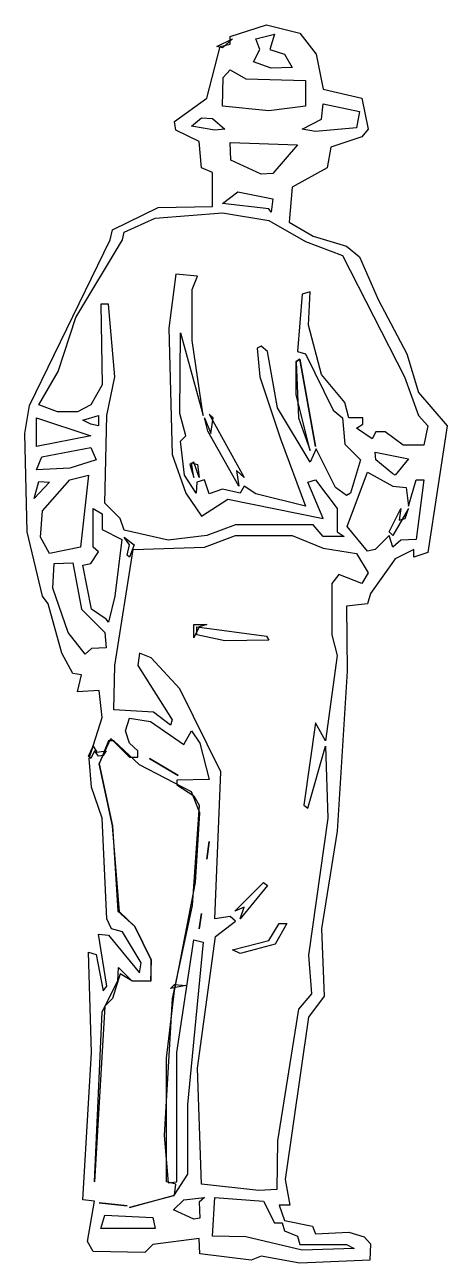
# Model space of a CAD drawing. Extents: x -17.83 to -17.22, y -7.01 to -5.22.
import ezdxf

# ---------------------------------------------------------------- set-up
doc = ezdxf.new("R2010")
doc.units = 0
doc.header["$MEASUREMENT"] = 0
doc.layers.get('0').update_dxf_attribs({"linetype": 'CONTINUOUS'})

msp = doc.modelspace()

# ---------------------------------------------------------------- linework, layer by layer
at = {"linetype": 'CONTINUOUS'}
for points in [[(-17.4374, -7.0076), (-17.4933, -6.9975), (-17.5079, -7.0031), (-17.5816, -6.9941), (-17.5827, -6.9718), (-17.6498, -6.9807), (-17.661, -6.9919), (-17.7359, -6.9908), (-17.7437, -6.9762), (-17.7337, -6.9181), (-17.7505, -6.9159), (-17.7382, -6.7034), (-17.7426, -6.5581), (-17.7315, -6.5614), (-17.7214, -6.614), (-17.7158, -6.6073), (-17.7281, -6.5324), (-17.7136, -6.5335), (-17.6689, -6.5883), (-17.6666, -6.5738), (-17.6935, -6.529), (-17.7091, -6.5246), (-17.7158, -6.51), (-17.7225, -6.3647), (-17.7382, -6.32), (-17.7415, -6.2786), (-17.7225, -6.2193), (-17.727, -6.1802), (-17.7583, -6.1824), (-17.7527, -6.1578), (-17.765, -6.1556), (-17.7807, -6.1265), (-17.8008, -6.055), (-17.8086, -6.0438), (-17.831, -5.951), (-17.8343, -5.809), (-17.8276, -5.7688), (-17.7113, -5.5295), (-17.708, -5.515), (-17.642, -5.4826), (-17.5637, -5.4814), (-17.5637, -5.4322), (-17.5794, -5.4255), (-17.5827, -5.3875), (-17.6163, -5.3708), (-17.6185, -5.3584), (-17.5716, -5.3249), (-17.5526, -5.25), (-17.538, -5.2466), (-17.538, -5.2355), (-17.4855, -5.2187), (-17.4374, -5.231), (-17.4139, -5.2612), (-17.4039, -5.3115), (-17.348, -5.3249), (-17.339, -5.3696), (-17.348, -5.3808), (-17.3927, -5.3954), (-17.3983, -5.4255), (-17.4486, -5.4535), (-17.4531, -5.5038), (-17.4184, -5.5239), (-17.3703, -5.5384), (-17.3513, -5.5541), (-17.3245, -5.6156), (-17.2831, -5.6939), (-17.2663, -5.7498), (-17.225, -5.7978), (-17.2529, -5.9812), (-17.2731, -5.9879), (-17.2731, -5.9767), (-17.2999, -5.9901), (-17.3357, -6.0404), (-17.3401, -6.055), (-17.3703, -6.0583), (-17.3692, -6.1522), (-17.3837, -6.3837), (-17.4061, -6.5246), (-17.4027, -6.6218), (-17.4251, -6.652), (-17.4587, -6.8868), (-17.4519, -6.9237), (-17.4676, -6.9237), (-17.4598, -6.946), (-17.4195, -6.9539), (-17.4151, -6.9651), (-17.367, -6.9629), (-17.3446, -6.9695), (-17.3357, -6.9796), (-17.3368, -7.0031), (-17.4374, -7.0076)], [(-17.5571, -5.25), (-17.5347, -5.2388), (-17.5492, -5.2522), (-17.5571, -5.25)], [(-17.5571, -5.25), (-17.5347, -5.2388), (-17.5492, -5.2522), (-17.5571, -5.25)], [(-17.4788, -5.2813), (-17.5045, -5.2724), (-17.4955, -5.2545), (-17.5011, -5.2388), (-17.4743, -5.2321), (-17.481, -5.2545), (-17.4598, -5.2612), (-17.4486, -5.2802), (-17.4788, -5.2813)], [(-17.4821, -5.3428), (-17.5492, -5.3361), (-17.5481, -5.2947), (-17.538, -5.2836), (-17.5157, -5.297), (-17.4296, -5.2992), (-17.4296, -5.3361), (-17.4821, -5.3428)], [(-17.4151, -5.373), (-17.4341, -5.3696), (-17.4061, -5.3551), (-17.4039, -5.3327), (-17.3513, -5.3439), (-17.3558, -5.3674), (-17.4151, -5.373)], [(-17.5604, -5.3708), (-17.5939, -5.3652), (-17.5794, -5.3529), (-17.5637, -5.354), (-17.5459, -5.3696), (-17.5604, -5.3708)], [(-17.4933, -5.4345), (-17.5369, -5.4144), (-17.538, -5.3886), (-17.4408, -5.392), (-17.4765, -5.4334), (-17.4933, -5.4345)], [(-17.4821, -5.4848), (-17.5492, -5.477), (-17.5269, -5.4602), (-17.4765, -5.4702), (-17.4788, -5.4893), (-17.4821, -5.4848)], [(-17.6275, -5.9633), (-17.6912, -5.9488), (-17.6968, -5.932), (-17.7191, -5.9096), (-17.7158, -5.7833), (-17.7046, -5.7274), (-17.7136, -5.6223), (-17.7247, -5.6223), (-17.7225, -5.7386), (-17.7393, -5.7676), (-17.7583, -5.7777), (-17.7873, -5.7777), (-17.8142, -5.7676), (-17.7862, -5.7196), (-17.7605, -5.6413), (-17.6935, -5.5295), (-17.6912, -5.5183), (-17.6465, -5.4982), (-17.5492, -5.4904), (-17.4821, -5.5016), (-17.4296, -5.5318), (-17.3759, -5.5519), (-17.2865, -5.7274), (-17.2663, -5.7833), (-17.2529, -5.7978), (-17.2585, -5.8258), (-17.2887, -5.8258), (-17.3144, -5.8068), (-17.3279, -5.8068), (-17.3334, -5.8168), (-17.3558, -5.8012), (-17.3469, -5.7956), (-17.3469, -5.7866), (-17.367, -5.7866), (-17.3726, -5.7643), (-17.4061, -5.724), (-17.4251, -5.6525), (-17.4229, -5.6044), (-17.4341, -5.6078), (-17.4408, -5.6905), (-17.4296, -5.6939), (-17.3893, -5.7755), (-17.3759, -5.7866), (-17.3726, -5.8247), (-17.3502, -5.847), (-17.3647, -5.8951), (-17.3703, -5.8985), (-17.386, -5.8873), (-17.4139, -5.8314), (-17.4229, -5.8504), (-17.4698, -5.7721), (-17.4844, -5.6905), (-17.4933, -5.6827), (-17.4989, -5.686), (-17.4955, -5.7274), (-17.4654, -5.8168), (-17.4296, -5.9141), (-17.5011, -5.8962), (-17.5179, -5.885), (-17.5235, -5.8951), (-17.5492, -5.8895), (-17.5682, -5.8962), (-17.5749, -5.8761), (-17.5861, -5.8794), (-17.5872, -5.8951), (-17.604, -5.8694), (-17.6096, -5.8202), (-17.6018, -5.8124), (-17.6107, -5.78), (-17.6096, -5.6637), (-17.5772, -5.7833), (-17.5928, -5.6748), (-17.5928, -5.6011), (-17.585, -5.582), (-17.6163, -5.5787), (-17.6264, -5.657), (-17.6219, -5.8392), (-17.6018, -5.8951), (-17.5794, -5.9286), (-17.5414, -5.904), (-17.4039, -5.932), (-17.4262, -5.8794), (-17.4151, -5.8761), (-17.3837, -5.9175), (-17.3837, -5.951), (-17.3737, -5.9577), (-17.4039, -5.9577), (-17.4184, -5.941), (-17.5302, -5.941), (-17.5716, -5.9566), (-17.6275, -5.9633)], [(-17.4229, -5.8336), (-17.443, -5.7531), (-17.443, -5.705), (-17.4374, -5.7017), (-17.4151, -5.828), (-17.4374, -5.7017), (-17.443, -5.705), (-17.4397, -5.7866), (-17.4229, -5.8336)], [(-17.8175, -5.828), (-17.8175, -5.7866), (-17.7393, -5.8124), (-17.8175, -5.828)], [(-17.7393, -5.7956), (-17.7505, -5.79), (-17.7281, -5.7833), (-17.7281, -5.7978), (-17.7393, -5.7956)], [(-17.5257, -5.885), (-17.5705, -5.8057), (-17.5749, -5.7866), (-17.566, -5.809), (-17.5626, -5.7866), (-17.5682, -5.7811), (-17.5179, -5.8728), (-17.5291, -5.8627), (-17.5257, -5.885)], [(-17.8175, -5.8616), (-17.8097, -5.8426), (-17.7393, -5.8292), (-17.7315, -5.847), (-17.7695, -5.8593), (-17.8175, -5.8616)], [(-17.3033, -5.8672), (-17.3279, -5.847), (-17.329, -5.8358), (-17.2809, -5.8459), (-17.2999, -5.8694), (-17.3033, -5.8672)], [(-17.5906, -5.8728), (-17.5939, -5.8515), (-17.585, -5.8537), (-17.5827, -5.8728), (-17.5906, -5.8504), (-17.5962, -5.8537), (-17.5906, -5.8728)], [(-17.3401, -5.979), (-17.3692, -5.9432), (-17.3401, -5.8649), (-17.3033, -5.885), (-17.2843, -5.8873), (-17.2809, -5.9141), (-17.2697, -5.8761), (-17.2585, -5.8761), (-17.2697, -5.9622), (-17.2921, -5.9633), (-17.3033, -5.9734), (-17.3088, -5.9566), (-17.329, -5.9767), (-17.3401, -5.979)], [(-17.8209, -5.9029), (-17.8142, -5.8783), (-17.7985, -5.8794), (-17.8209, -5.9029)], [(-17.7985, -5.9823), (-17.8119, -5.9588), (-17.8086, -5.9208), (-17.7695, -5.8761), (-17.7426, -5.8694), (-17.7538, -5.9734), (-17.7985, -5.9823)], [(-17.7169, -6.0774), (-17.7382, -6.0628), (-17.7505, -5.9991), (-17.7393, -5.9968), (-17.7281, -5.9801), (-17.7359, -5.9734), (-17.7359, -5.9175), (-17.7225, -5.9253), (-17.7225, -5.9476), (-17.6946, -5.9622), (-17.7046, -6.0438), (-17.7136, -6.0818), (-17.7169, -6.0774)], [(-17.3033, -5.9566), (-17.3088, -5.951), (-17.2921, -5.9175), (-17.2943, -5.9342), (-17.2854, -5.932), (-17.2809, -5.9175), (-17.3033, -5.9566)], [(-17.3033, -5.9566), (-17.3088, -5.951), (-17.2921, -5.9175), (-17.2943, -5.9342), (-17.2854, -5.932), (-17.2809, -5.9175), (-17.3033, -5.9566)], [(-17.4967, -6.9024), (-17.5794, -6.8935), (-17.585, -6.7258), (-17.5593, -6.5357), (-17.5302, -6.5134), (-17.538, -6.5067), (-17.5604, -6.51), (-17.5515, -6.2976), (-17.6107, -6.178), (-17.6521, -6.1332), (-17.6689, -6.1265), (-17.6711, -6.1444), (-17.6219, -6.2227), (-17.6241, -6.2305), (-17.6487, -6.2115), (-17.7057, -6.2082), (-17.7046, -6.1444), (-17.6778, -5.9767), (-17.5749, -5.9734), (-17.5302, -5.9566), (-17.4486, -5.9566), (-17.4039, -5.9745), (-17.3558, -5.9823), (-17.339, -6.0103), (-17.348, -6.0259), (-17.3815, -6.0125), (-17.3916, -6.0259), (-17.3916, -6.0997), (-17.3837, -6.1299), (-17.4005, -6.2529), (-17.4151, -6.2272), (-17.4318, -6.3457), (-17.4262, -6.3502), (-17.4005, -6.2607), (-17.3972, -6.3647), (-17.4251, -6.5626), (-17.4207, -6.6185), (-17.4397, -6.6408), (-17.4698, -6.8309), (-17.4709, -6.9013), (-17.4967, -6.9024)], [(-17.6867, -5.9846), (-17.6834, -5.97), (-17.6912, -5.9588), (-17.6767, -5.97), (-17.6834, -5.9879), (-17.6867, -5.9846)], [(-17.7471, -6.1276), (-17.7717, -6.0964), (-17.7941, -6.0326), (-17.7918, -5.9968), (-17.765, -5.9957), (-17.7527, -6.0628), (-17.7191, -6.0964), (-17.7169, -6.1187), (-17.7382, -6.1198), (-17.7471, -6.1276)], [(-17.5906, -6.1042), (-17.5906, -6.0852), (-17.5716, -6.0852), (-17.5827, -6.0885), (-17.5906, -6.1042)], [(-17.5459, -6.1086), (-17.5861, -6.0997), (-17.5861, -6.0885), (-17.4855, -6.102), (-17.4821, -6.1075), (-17.5459, -6.1086)], [(-17.6834, -6.927), (-17.6185, -6.9092), (-17.6163, -6.8935), (-17.6297, -6.8902), (-17.6297, -6.7113), (-17.6185, -6.614), (-17.5883, -6.4575), (-17.5816, -6.3568), (-17.5939, -6.3267), (-17.6689, -6.2875), (-17.7057, -6.2529), (-17.7136, -6.2529), (-17.727, -6.2864), (-17.708, -6.3759), (-17.7001, -6.4988), (-17.6755, -6.5212), (-17.6521, -6.5693), (-17.6532, -6.6006), (-17.68, -6.5995), (-17.6968, -6.5894), (-17.708, -6.6252), (-17.7191, -6.6364), (-17.7337, -6.8902), (-17.7225, -6.6442), (-17.7001, -6.5995), (-17.699, -6.5805), (-17.68, -6.5995), (-17.6521, -6.5995), (-17.6521, -6.5693), (-17.6755, -6.5212), (-17.6979, -6.5), (-17.708, -6.3759), (-17.727, -6.2864), (-17.7102, -6.2495), (-17.6834, -6.2764), (-17.6711, -6.2764), (-17.6711, -6.2674), (-17.6834, -6.2562), (-17.689, -6.2384), (-17.6834, -6.2204), (-17.6532, -6.2249), (-17.6051, -6.2585), (-17.5939, -6.2384), (-17.5816, -6.2562), (-17.5682, -6.3088), (-17.6152, -6.3099), (-17.6152, -6.3166), (-17.5906, -6.3322), (-17.5827, -6.3457), (-17.5928, -6.491), (-17.6219, -6.6252), (-17.6331, -6.8231), (-17.6275, -6.8913), (-17.6152, -6.8902), (-17.6152, -6.7034), (-17.5906, -6.5402), (-17.5772, -6.5436), (-17.5995, -6.7784), (-17.5995, -6.879), (-17.6197, -6.9103), (-17.6834, -6.927)], [(-17.7426, -6.2752), (-17.7359, -6.2607), (-17.7303, -6.2696), (-17.7169, -6.2674), (-17.7214, -6.2741), (-17.7281, -6.2752), (-17.7337, -6.2674), (-17.7393, -6.2786), (-17.7426, -6.2752)], [(-17.7426, -6.2752), (-17.7359, -6.2607), (-17.7303, -6.2696), (-17.7169, -6.2674), (-17.7214, -6.2741), (-17.7281, -6.2752), (-17.7337, -6.2674), (-17.7393, -6.2786), (-17.7426, -6.2752)], [(-17.6129, -6.3032), (-17.6543, -6.2786), (-17.6129, -6.3032)], [(-17.5716, -6.4239), (-17.5682, -6.3982), (-17.5716, -6.4239)], [(-17.5235, -6.51), (-17.5179, -6.4932), (-17.5313, -6.4988), (-17.49, -6.4575), (-17.4844, -6.462), (-17.5235, -6.51)], [(-17.5827, -6.5246), (-17.5794, -6.5022), (-17.5827, -6.5246)], [(-17.5235, -6.5603), (-17.5347, -6.5548), (-17.4821, -6.5413), (-17.4676, -6.5167), (-17.4564, -6.5167), (-17.4732, -6.5469), (-17.5235, -6.5603)], [(-17.6241, -6.6106), (-17.6185, -6.605), (-17.6018, -6.6062), (-17.6241, -6.6106)], [(-17.6867, -6.9248), (-17.727, -6.9204), (-17.6867, -6.9248)], [(-17.6867, -6.9248), (-17.727, -6.9204), (-17.6867, -6.9248)], [(-17.5906, -6.9438), (-17.6197, -6.9304), (-17.6051, -6.9159), (-17.5749, -6.9125), (-17.5827, -6.9193), (-17.5816, -6.9427), (-17.5906, -6.9438)], [(-17.4341, -6.9886), (-17.5157, -6.9695), (-17.5637, -6.9684), (-17.5604, -6.9125), (-17.49, -6.9181), (-17.4743, -6.9494), (-17.4631, -6.9494), (-17.4598, -6.9606), (-17.4408, -6.9684), (-17.4374, -6.9807), (-17.3703, -6.9807), (-17.3591, -6.9863), (-17.4341, -6.9886)], [(-17.7247, -6.9572), (-17.7191, -6.9383), (-17.6498, -6.9416), (-17.6465, -6.9572), (-17.7247, -6.9572)]]:
    msp.add_lwpolyline(points, dxfattribs=at)

doc.saveas('drawing.dxf')
